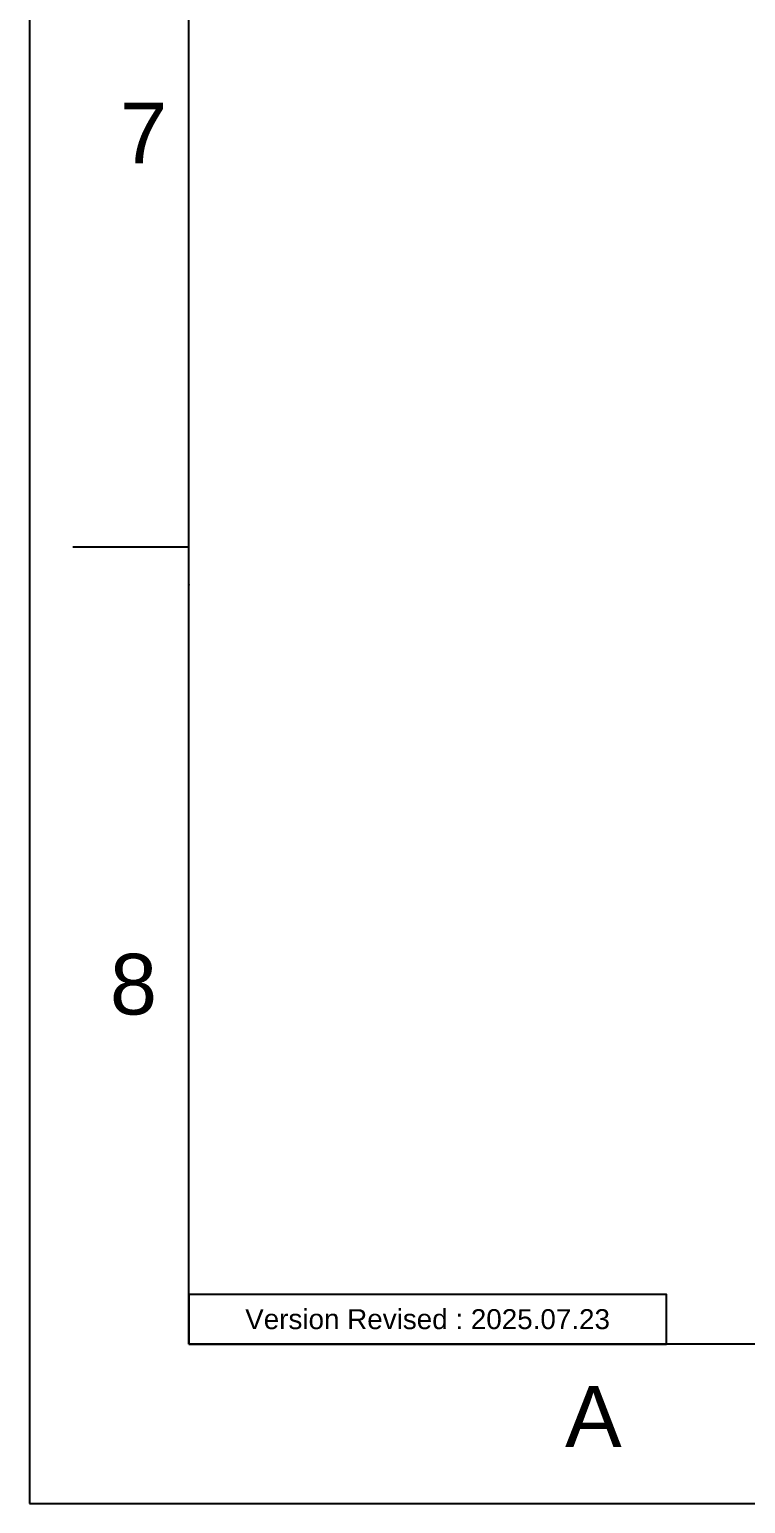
# Model space of a CAD drawing. Header units: millimetres. Extents: x 13479 to 14073, y 4989 to 5829.
# Drawn here: x 13479.5 to 13569.4, y 4989.2 to 5174.1 of the extents above; entities that cross this region are included whole.
import ezdxf

# ---------------------------------------------------------------- set-up
doc = ezdxf.new("R2010")
doc.units = ezdxf.units.MM
doc.layers.add('TEXT', color=2, linetype='Continuous')
doc.styles.get("Standard").update_dxf_attribs({"font": 'arial.ttf'})

msp = doc.modelspace()

# ---------------------------------------------------------------- linework, layer by layer
at = {"color": 7, "linetype": 'Continuous'}
for p, q in [((13479.46, 5829.16), (13479.46, 4989.16)), ((13499.46, 5109.16), (13484.92, 5109.16)), ((13479.46, 4989.16), (14073.46, 4989.16))]:
    msp.add_line(p, q, dxfattribs=at)
at = {"linetype": 'Continuous'}
for p, q in [((13499.46, 5009.16), (13499.46, 5809.16)), ((14053.46, 5009.16), (13499.46, 5009.16))]:
    msp.add_line(p, q, dxfattribs=at)
msp.add_lwpolyline([(13499.46, 5009.16), (13559.46, 5009.16), (13559.46, 5015.41), (13499.46, 5015.41)], close=True)
msp.add_point((13499.46, 5104.46))
msp.add_point((13499.46, 5104.46))

# ---------------------------------------------------------------- texts
at = {"char_height": 7.62, "attachment_point": 5}
for s, width, insert in [('7', 50, (13493.8, 5161.14)), ('8', 50, (13492.52, 5054.28)), ('A', 10, (13550.28, 5000.08))]:
    msp.add_mtext_dynamic_manual_height_columns(s, width=width, gutter_width=12.5, heights=[0], dxfattribs=dict(at, insert=insert))
at = {"layer": 'TEXT', "insert": (13529.46, 5012.28), "char_height": 2.5, "attachment_point": 5}
msp.add_mtext_dynamic_manual_height_columns('Version Revised : 2025.07.23', width=60, gutter_width=12.5, heights=[0], dxfattribs=at)

doc.saveas('drawing.dxf')
